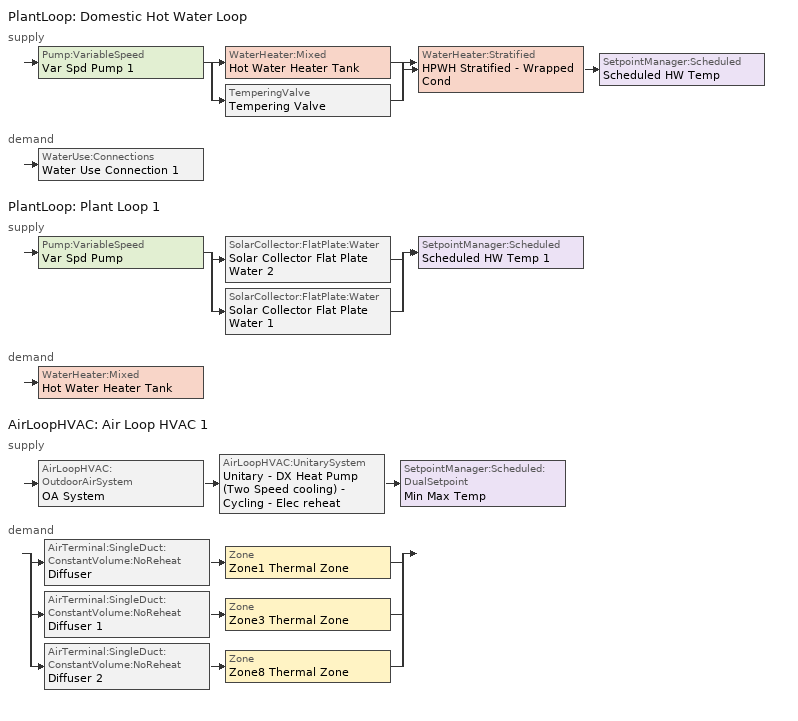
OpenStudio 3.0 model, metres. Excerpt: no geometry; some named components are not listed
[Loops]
PlantLoop 'Domestic Hot Water Loop'
 supply: Pump:VariableSpeed 'Var Spd Pump 1' > split
  | WaterHeater:Mixed 'Hot Water Heater Tank'
  | TemperingValve 'Tempering Valve'
  join > WaterHeater:Stratified 'HPWH Stratified - Wrapped Cond' > SetpointManager:Scheduled 'Scheduled HW Temp'
 demand: WaterUse:Connections 'Water Use Connection 1'
PlantLoop 'Plant Loop 1'
 supply: Pump:VariableSpeed 'Var Spd Pump' > split
  | SolarCollector:FlatPlate:Water 'Solar Collector Flat Plate Water 2'
  | SolarCollector:FlatPlate:Water 'Solar Collector Flat Plate Water 1'
  join > SetpointManager:Scheduled 'Scheduled HW Temp 1'
 demand: WaterHeater:Mixed 'Hot Water Heater Tank'
AirLoopHVAC 'Air Loop HVAC 1'
 supply: AirLoopHVAC:OutdoorAirSystem 'OA System' > AirLoopHVAC:UnitarySystem 'Unitary - DX Heat Pump (Two Speed cooling) - Cycling - Elec reheat' > SetpointManager:Scheduled:DualSetpoint 'Min Max Temp'
 demand: split
  | AirTerminal:SingleDuct:ConstantVolume:NoReheat 'Diffuser' > Zone 'Zone1 Thermal Zone'
  | AirTerminal:SingleDuct:ConstantVolume:NoReheat 'Diffuser 1' > Zone 'Zone3 Thermal Zone'
  | AirTerminal:SingleDuct:ConstantVolume:NoReheat 'Diffuser 2' > Zone 'Zone8 Thermal Zone'
[Sizing:Zone] Zone Cooling Design Supply Air Temperature Input Method=SupplyAirTemperature; Zone Cooling Design Supply Air Temperature {C}=12; Zone Cooling Design Supply Air Temperature Difference {deltaC}=11.11; Zone Heating Design Supply Air Temperature Input Method=SupplyAirTemperature; Zone Heating Design Supply Air Temperature {C}=30; Zone Heating Design Supply Air Temperature Difference {deltaC}=11.11; Zone Cooling Design Supply Air Humidity Ratio {kg-H2O/kg-air}=0.008; Zone Heating Design Supply Air Humidity Ratio {kg-H2O/kg-air}=0.008; Zone Heating Sizing Factor=1; Zone Cooling Sizing Factor=1; Cooling Design Air Flow Method=DesignDay; Cooling Minimum Air Flow per Zone Floor Area {m3/s-m2}=0.000762; Heating Design Air Flow Method=DesignDay; Account for Dedicated Outdoor Air System=No; Dedicated Outdoor Air System Control Strategy=NeutralSupplyAir; Dedicated Outdoor Air Low Setpoint Temperature for Design {C}=Autosize; Dedicated Outdoor Air High Setpoint Temperature for Design {C}=Autosize
Name | Cooling Minimum Air Flow {m3/s} | Heating Design Air Flow Rate {m3/s} | Heating Maximum Air Flow Fraction | Design Zone Air Distribution Effectiveness in Cooling Mode
Zone3 Thermal Zone; Zone1 Thermal Zone
Zone8 Thermal Zone | 0 | 0 | 0.3 | 1
[Zone equipment]
Zone3 Thermal Zone: Zone HVAC Dehumidifier 1, Zone HVAC Energy Recovery Ventilator 1, Diffuser 1
Zone1 Thermal Zone: Zone HVAC Dehumidifier, Zone HVAC Energy Recovery Ventilator, Diffuser
Zone8 Thermal Zone: Water Heater Heat Pump Wrapped Condenser, Diffuser 2
[WaterUse:Equipment:Definition]
Name | Peak Flow Rate {m3/s} | Target Temperature Schedule | Sensible Fraction Schedule | Latent Fraction Schedule
NZERTF Master Showers | 0.000125607 | Showers Temp Schedule | Shower Sensible Fraction | Shower Latent Fraction
NZERTF Dishwasher | 1.989e-06 | Dishwasher Temp Schedule | ALWAYS_OFF | ALWAYS_OFF
NZERTF Master Bath | 0.000337363 | Bath Temp Schedule | Bath Sensible Fraction | Bath Latent Fraction
NZERTF Clothes Washer | 2.12164e-05 | Clothes Washer Temp Schedule | ALWAYS_OFF | ALWAYS_OFF
NZERTF Master Sink; NZERTF Kitchen Sink | 7.17606e-05 | Sinks Temp Schedule | Sink Sensible Fraction | Sink Latent Fraction
[PlantLoop] Plant Loop Volume {m3}=Autocalculate; Load Distribution Scheme=Optimal
Name | Glycol Concentration | Minimum Loop Temperature {C} | Fluid Type | Maximum Loop Temperature {C} | Maximum Loop Flow Rate {m3/s} | Minimum Loop Flow Rate {m3/s}
Domestic Hot Water Loop | 0 | 3
Plant Loop 1 | 50 | -45.6 | PropyleneGlycol | 163 | 5.23649e-05 | 0
[Sizing:Plant] Loop Type=Heating; Loop Design Temperature Difference {deltaC}=11; Sizing Option=NonCoincident; Zone Timesteps in Averaging Window=1; Coincident Sizing Factor Mode=None
Name | Design Loop Exit Temperature {C}
Domestic Hot Water Loop | 48.9
Plant Loop 1 | 100
[WaterHeater:Mixed]
Hot Water Heater Tank: Tank Volume {m3}=0.2953; Setpoint Temperature Schedule=Tempered Setpoint Temp Schedule; Deadband Temperature Difference {deltaC}=0; Maximum Temperature Limit {C}=76.7; Heater Control Type=Cycle; Heater Maximum Capacity {W}=0; Heater Minimum Capacity {W}=0; Heater Ignition Minimum Flow Rate {m3/s}=0; Heater Ignition Delay {s}=0; Heater Fuel Type=Electricity; Heater Thermal Efficiency=0.98; Off Cycle Parasitic Fuel Consumption Rate {W}=0; Off Cycle Parasitic Heat Fraction to Tank=0; On Cycle Parasitic Fuel Consumption Rate {W}=0; On Cycle Parasitic Heat Fraction to Tank=0; Ambient Temperature Indicator=ThermalZone; Ambient Temperature Thermal Zone=Zone8 Thermal Zone; Off Cycle Loss Coefficient to Ambient Temperature {W/K}=1.64; Off Cycle Loss Fraction to Thermal Zone=1; On Cycle Loss Coefficient to Ambient Temperature {W/K}=1.64; On Cycle Loss Fraction to Thermal Zone=1; Peak Use Flow Rate {m3/s}=0; Use Side Effectiveness=1; Source Side Effectiveness=0.44; Use Side Design Flow Rate {m3/s}=autosize; Source Side Design Flow Rate {m3/s}=autosize; Indirect Water Heating Recovery Time {hr}=1.5; Source Side Flow Control Mode=IndirectHeatPrimarySetpoint
[WaterUse:Connections]
Water Use Connection 1: Water Use Equipment Name 1=Water Use Equipment 7; Water Use Equipment Name 2=Water Use Equipment 8; Water Use Equipment Name 3=Water Use Equipment 9; Water Use Equipment Name 4=Water Use Equipment 10; Water Use Equipment Name 5=Water Use Equipment 11; Water Use Equipment Name 6=Water Use Equipment 12
[WaterUse:Equipment]
Name | Water Use Equipment Definition | Space | Flow Rate Fraction Schedule
Water Use Equipment 7 | NZERTF Clothes Washer | First Floor (Zone1) Thermal Zone | Clothes Washer
Water Use Equipment 8 | NZERTF Dishwasher | First Floor (Zone1) Thermal Zone | Dishwasher
Water Use Equipment 9 | NZERTF Kitchen Sink | First Floor (Zone1) Thermal Zone | Kitch Sink - 15 seconds short
Water Use Equipment 10 | NZERTF Master Sink | Second Floor (Zone3) Thermal Zone | Master Sink - 21 seconds extra
Water Use Equipment 11 | NZERTF Master Showers | Second Floor (Zone3) Thermal Zone | Shower
Water Use Equipment 12 | NZERTF Master Bath | Second Floor (Zone3) Thermal Zone | Bath
[SetpointManager:Scheduled] Control Variable=Temperature
Name | Schedule
Scheduled HW Temp | Hot Water Setpoint Temp Schedule
Scheduled HW Temp 1 | Loop Temp Schedule
[ZoneHVAC:Dehumidifier:DX] Availability Schedule=Always On Discrete 1; Rated Energy Factor {L/kWh}=1.65; Water Removal Curve=Dehumidifier Water Removal Curve; Energy Factor Curve=Dehumidifier Energy Factor Curve; Part Load Fraction Correlation Curve=Dehumidifier Part Load Curve; Minimum Dry-Bulb Temperature for Dehumidifier Operation {C}=-1.1; Maximum Dry-Bulb Temperature for Dehumidifier Operation {C}=32.2; Off-Cycle Parasitic Electric Load {W}=0
Name | Rated Water Removal {L/day} | Rated Air Flow Rate {m3/s}
Zone HVAC Dehumidifier | 17.3181 | 0.008967
Zone HVAC Dehumidifier 1 | 15.8042 | 0.08967
[ZoneHVAC:EnergyRecoveryVentilator] Availability Schedule=Always On Discrete 1
Name | Heat Exchanger | Supply Air Flow Rate {m3/s} | Exhaust Air Flow Rate {m3/s} | Supply Air Fan | Exhaust Air Fan | Controller | Ventilation Rate per Unit Floor Area {m3/s-m2} | Ventilation Rate per Occupant {m3/s-person}
Zone HVAC Energy Recovery Ventilator | ERV HX | 0.02592 | 0.02592 | ERV Supply Fan | ERV Exhaust Fan | ERV Controller | 0 | 0
Zone HVAC Energy Recovery Ventilator 1 | ERV HX 1 | 0.02364 | 0.02364 | ERV Supply Fan 1 | ERV Exhaust Fan 1 | ERV Controller 1 | 0.000508 | 0.00236
[Fan:OnOff] Motor In Airstream Fraction=1
Name | Availability Schedule | Fan Total Efficiency | Pressure Rise {Pa} | Maximum Flow Rate {m3/s} | Motor Efficiency | Fan Power Ratio Function of Speed Ratio Curve | Fan Efficiency Ratio Function of Speed Ratio Curve
ERV Supply Fan | Always On Discrete 1 | 0.7 | 300 | 0.02592 | 0.8 | Fan On Off Power Curve 18 | Fan On Off Efficiency Curve 17
ERV Exhaust Fan | Always On Discrete 1 | 0.7 | 300 | 0.02592 | 0.8 | Fan On Off Power Curve 17 | Fan On Off Efficiency Curve 18
ERV Supply Fan 1 | Always On Discrete 1 | 0.7 | 300 | 0.02364 | 0.8 | Fan On Off Power Curve 18 | Fan On Off Efficiency Curve 17
ERV Exhaust Fan 1 | Always On Discrete 1 | 0.7 | 300 | 0.02364 | 0.8 | Fan On Off Power Curve 17 | Fan On Off Efficiency Curve 18
HPWH Stratified - Wrapped Cond - Fan | Always On Discrete hvac_library | 0.8 | 100 | Autosize | 0.9 | Fan On Off Power Curve 22 | Fan On Off Efficiency Curve 22
Fan On Off 12 | Always On Discrete hvac_library | 0.6 | 300 | autosize | 0.8 | Fan On Off Power Curve 10 | Fan On Off Efficiency Curve 7
[HeatExchanger:AirToAir:SensibleAndLatent] Availability Schedule=Always On Discrete 1; Sensible Effectiveness at 100% Heating Air Flow=0.62; Latent Effectiveness at 100% Heating Air Flow=0; Sensible Effectiveness at 75% Heating Air Flow=0.68; Latent Effectiveness at 75% Heating Air Flow=0; Sensible Effectiveness at 100% Cooling Air Flow=0.62; Latent Effectiveness at 100% Cooling Air Flow=0; Sensible Effectiveness at 75% Cooling Air Flow=0.68; Latent Effectiveness at 75% Cooling Air Flow=0; Supply Air Outlet Temperature Control=No; Heat Exchanger Type=Plate; Frost Control Type=ExhaustAirRecirculation; Threshold Temperature {C}=-5; Initial Defrost Time Fraction=0.21875; Rate of Defrost Time Fraction Increase {1/K}=0.004261; Economizer Lockout=No
Name | Nominal Supply Air Flow Rate {m3/s} | Nominal Electric Power {W}
ERV HX | 0.02592 | 28.2
ERV HX 1 | 0.02364 | 25.8
[ZoneHVAC:EnergyRecoveryVentilator:Controller] Exhaust Air Temperature Limit=NoExhaustAirTemperatureLimit; Exhaust Air Enthalpy Limit=NoExhaustAirEnthalpyLimit; High Humidity Control Flag=No; High Humidity Outdoor Air Flow Ratio=1; Control High Indoor Humidity Based on Outdoor Humidity Ratio=No
ERV Controller; ERV Controller 1
[Pump:VariableSpeed] Skin Loss Radiative Fraction=0.5; Design Power Sizing Method=PowerPerFlowPerPressure; Design Electric Power per Unit Flow Rate {W/(m3/s)}=348701.1; Design Shaft Power per Unit Flow Rate per Unit Head {W-s/m3-Pa}=1.28205; Design Minimum Flow Rate Fraction=0
Name | Rated Flow Rate {m3/s} | Rated Power Consumption {W} | Motor Efficiency | Coefficient 1 of the Part Load Performance Curve | Pump Control Type | Zone
Var Spd Pump 1 | Autosize | 0 | 0.9
Var Spd Pump | 5.23649e-05 | 160 | 0.87 | 0 | Intermittent | Zone8 Thermal Zone
[SolarCollector:FlatPlate:Water] Maximum Flow Rate {m3/s}=2.61824e-05
Name | SolarCollectorPerformance | Surface
Solar Collector Flat Plate Water 2 | Alternate Energy Technologies AE-32 | Solar Thermal Panel 2
Solar Collector Flat Plate Water 1 | Alternate Energy Technologies AE-32 1 | Solar Thermal Panel 1
[SolarCollectorPerformance:FlatPlate] Gross Area {m2}=2.503; Test Fluid=Water; Test Flow Rate {m3/s}=5.6e-05; Test Correlation Type=Inlet; Coefficient 1 of Efficiency Equation=0.746; Coefficient 2 of Efficiency Equation {W/m2-K}=-4.005; Coefficient 3 of Efficiency Equation {W/m2-K2}=0; Coefficient 2 of Incident Angle Modifier=-0.09; Coefficient 3 of Incident Angle Modifier=0
Alternate Energy Technologies AE-32; Alternate Energy Technologies AE-32 1
[WaterHeater:HeatPump:WrappedCondenser]
Water Heater Heat Pump Wrapped Condenser: Availability Schedule=Always On Discrete hvac_library; Compressor Setpoint Temperature Schedule=Compressor Setpoint Temp Schedule; Dead Band Temperature Difference {deltaC}=5; Condenser Bottom Location {m}=1; Condenser Top Location {m}=1.143; Evaporator Air Flow Rate {m3/s}=0.2279; Inlet Air Configuration=ZoneAirOnly; Inlet Air Temperature Schedule=Water Heater Heat Pump Wrapped Condenser - Inlet Air Temp; Inlet Air Humidity Schedule=Water Heater Heat Pump Wrapped Condenser - Inlet Air Humidity Ratio; Tank=HPWH Stratified - Wrapped Cond; DX Coil=Coil Water Heating Air To Water Heat Pump Wrapped; Minimum Inlet Air Temperature for Compressor Operation {C}=5; Maximum Inlet Air Temperature for Compressor Operation {C}=48.89; Compressor Location=Zone; Compressor Ambient Temperature Schedule=Water Heater Heat Pump Wrapped Condenser - Compress Ambient Temp; Fan=HPWH Stratified - Wrapped Cond - Fan; Fan Placement=DrawThrough; On Cycle Parasitic Electric Load {W}=0; Off Cycle Parasitic Electric Load {W}=0; Parasitic Heat Rejection Location=Zone; Tank Element Control Logic=Simultaneous; Control Sensor 1 Height In Stratified Tank {m}=0.9; Control Sensor 1 Weight=1; Control Sensor 2 Height In Stratified Tank {m}=0
[Coil:WaterHeating:AirToWaterHeatPump:Wrapped]
Coil Water Heating Air To Water Heat Pump Wrapped: Rated Heating Capacity {W}=1450; Rated COP {W/W}=2.36; Rated Sensible Heat Ratio=0.85; Rated Evaporator Inlet Air Dry-Bulb Temperature {C}=20.3; Rated Evaporator Inlet Air Wet-Bulb Temperature {C}=14.1; Rated Condenser Water Temperature {C}=58; Rated Evaporator Air Flow Rate {m3/s}=0.189; Evaporator Fan Power Included in Rated COP=Yes; Crankcase Heater Capacity {W}=0; Maximum Ambient Temperature for Crankcase Heater Operation {C}=5; Evaporator Air Temperature Type for Curve Objects=WetBulbTemperature; Heating Capacity Function of Temperature Curve=HPWH-Htg-Cap-fT; Heating Capacity Function of Air Flow Fraction Curve=HPWH-Htg-Cap-FF; Heating COP Function of Temperature Curve=HPWH-Htg-COP-fT; Heating COP Function of Air Flow Fraction Curve=HPWH-Htg-COP-FF; Part Load Fraction Correlation Curve=HPWH-COP-fPLR
[WaterHeater:Stratified]
HPWH Stratified - Wrapped Cond: Tank Volume {m3}=0.1893; Tank Height {m}=1.143; Tank Shape=VerticalCylinder; Tank Perimeter {m}=0; Maximum Temperature Limit {C}=71.1; Heater Priority Control=MasterSlave; Heater 1 Setpoint Temperature Schedule=Water Heater Stratified Setpoint Temperature 4; Heater 1 Deadband Temperature Difference {deltaC}=8.3333; Heater 1 Capacity {W}=3800; Heater 1 Height {m}=0.86; Heater 2 Setpoint Temperature Schedule=Water Heater Stratified Setpoint Temperature 4; Heater 2 Deadband Temperature Difference {deltaC}=0; Heater 2 Capacity {W}=0; Heater 2 Height {m}=0.5; Heater Fuel Type=Electricity; Heater Thermal Efficiency=0.98; Off Cycle Parasitic Fuel Consumption Rate {W}=0; Off Cycle Parasitic Fuel Type=Electricity; Off Cycle Parasitic Heat Fraction to Tank=0; Off Cycle Parasitic Height {m}=0; On Cycle Parasitic Fuel Consumption Rate {W}=0; On Cycle Parasitic Fuel Type=Electricity; On Cycle Parasitic Heat Fraction to Tank=0; On Cycle Parasitic Height {m}=0; Ambient Temperature Indicator=ThermalZone; Ambient Temperature Schedule=HPWH Stratified - Wrapped Cond - Amb Temp; Ambient Temperature Thermal Zone=Zone8 Thermal Zone; Uniform Skin Loss Coefficient per Unit Area to Ambient Temperature {W/m2-K}=0; Skin Loss Fraction to Zone=1; Off Cycle Flue Loss Coefficient to Ambient Temperature {W/K}=1.64; Off Cycle Flue Loss Fraction to Zone=1; Use Side Effectiveness=1; Use Side Inlet Height {m}=0.2286; Use Side Outlet Height {m}=1.0922; Source Side Effectiveness=1; Source Side Inlet Height {m}=0.2286; Source Side Outlet Height {m}=0.2286; Inlet Mode=Fixed; Use Side Design Flow Rate {m3/s}=autosize; Source Side Design Flow Rate {m3/s}=autosize; Indirect Water Heating Recovery Time {hr}=1.5; Number of Nodes=1; Additional Destratification Conductivity {W/m-K}=0; Node 1 Additional Loss Coefficient {W/m2-K}=0; Node 2 Additional Loss Coefficient {W/m2-K}=0; Node 3 Additional Loss Coefficient {W/m2-K}=0; Node 4 Additional Loss Coefficient {W/m2-K}=0; Node 5 Additional Loss Coefficient {W/m2-K}=0; Node 6 Additional Loss Coefficient {W/m2-K}=0; Node 7 Additional Loss Coefficient {W/m2-K}=0; Node 8 Additional Loss Coefficient {W/m2-K}=0; Node 9 Additional Loss Coefficient {W/m2-K}=0; Node 10 Additional Loss Coefficient {W/m2-K}=0; Node 11 Additional Loss Coefficient {W/m2-K}=0; Node 12 Additional Loss Coefficient {W/m2-K}=0; Source Side Flow Control Mode=IndirectHeatPrimarySetpoint
[AirLoopHVAC]
Air Loop HVAC 1: Availability Schedule=Always On Discrete; Design Supply Air Flow Rate {m3/s}=AutoSize
[Sizing:System]
Air Loop HVAC 1: Type of Load to Size On=Sensible; Design Outdoor Air Flow Rate {m3/s}=Autosize; Central Heating Maximum System Air Flow Ratio=0.3; Preheat Design Temperature {C}=7; Preheat Design Humidity Ratio {kg-H2O/kg-Air}=0.008; Precool Design Temperature {C}=12.8; Precool Design Humidity Ratio {kg-H2O/kg-Air}=0.008; Central Cooling Design Supply Air Temperature {C}=12.8; Central Heating Design Supply Air Temperature {C}=16.7; Sizing Option=NonCoincident; 100% Outdoor Air in Cooling=Yes; 100% Outdoor Air in Heating=Yes; Central Cooling Design Supply Air Humidity Ratio {kg-H2O/kg-Air}=0.0085; Central Heating Design Supply Air Humidity Ratio {kg-H2O/kg-Air}=0.008; Cooling Design Air Flow Method=DesignDay; Cooling Design Air Flow Rate {m3/s}=0; Heating Design Air Flow Method=DesignDay; Heating Design Air Flow Rate {m3/s}=0; System Outdoor Air Method=ZoneSum; Zone Maximum Outdoor Air Fraction=1; Cooling Supply Air Flow Rate Per Floor Area {m3/s-m2}=0.00996765; Cooling Fraction of Autosized Cooling Supply Air Flow Rate=1; Cooling Supply Air Flow Rate Per Unit Cooling Capacity {m3/s-W}=3.94755e-05; Heating Supply Air Flow Rate Per Floor Area {m3/s-m2}=0.00996765; Heating Fraction of Autosized Heating Supply Air Flow Rate=1; Heating Fraction of Autosized Cooling Supply Air Flow Rate=1; Heating Supply Air Flow Rate Per Unit Heating Capacity {m3/s-W}=3.15882e-05; Cooling Design Capacity Method=CoolingDesignCapacity; Cooling Design Capacity {W}=autosize; Cooling Design Capacity Per Floor Area {W/m2}=234.7; Fraction of Autosized Cooling Design Capacity=1; Heating Design Capacity Method=HeatingDesignCapacity; Heating Design Capacity {W}=autosize; Heating Design Capacity Per Floor Area {W/m2}=157; Fraction of Autosized Heating Design Capacity=1; Central Cooling Capacity Control Method=OnOff
[AirLoopHVAC:OutdoorAirSystem]
OA System: Controller=Outdoor Air Controller
[Controller:OutdoorAir]
Outdoor Air Controller: Minimum Outdoor Air Flow Rate {m3/s}=Autosize; Maximum Outdoor Air Flow Rate {m3/s}=Autosize; Economizer Control Type=NoEconomizer; Economizer Control Action Type=ModulateFlow; Economizer Maximum Limit Dry-Bulb Temperature {C}=28; Economizer Maximum Limit Enthalpy {J/kg}=64000; Economizer Minimum Limit Dry-Bulb Temperature {C}=-100; Lockout Type=NoLockout; Minimum Limit Type=FixedMinimum; Controller Mechanical Ventilation=Controller Mechanical Ventilation 1; High Humidity Control=No; Heat Recovery Bypass Control Type=BypassWhenOAFlowGreaterThanMinimum
[Controller:MechanicalVentilation]
Controller Mechanical Ventilation 1: Availability Schedule=Always On Discrete hvac_library; System Outdoor Air Method=ZoneSum
[AirTerminal:SingleDuct:ConstantVolume:NoReheat] Availability Schedule=Always On Discrete hvac_library; Maximum Air Flow Rate {m3/s}=AutoSize
Diffuser; Diffuser 1; Diffuser 2
[SetpointManager:Scheduled:DualSetpoint]
Min Max Temp: Control Variable=Temperature; High Setpoint Schedule=Cooling Setpoint Schedule; Low Setpoint Schedule=Heating Setpoint Schedule
[AirLoopHVAC:UnitarySystem]
Unitary - DX Heat Pump (Two Speed cooling) - Cycling - Elec reheat: Control Type=Load; Controlling Zone or Thermostat Location=Zone1 Thermal Zone; Dehumidification Control Type=None; Supply Fan=Fan On Off 12; Fan Placement=BlowThrough; Heating Coil=1 Spd DX Htg Coil 4; DX Heating Coil Sizing Ratio=1; Cooling Coil=2 Spd DX Clg Coil 3; Use DOAS DX Cooling Coil=No; DOAS DX Cooling Coil Leaving Minimum Air Temperature {C}=2; Latent Load Control=SensibleOnlyLoadControl; Supplemental Heating Coil=Elec Htg Coil 6; Supply Air Flow Rate During Cooling Operation {m3/s}=autosize; Supply Air Flow Rate During Heating Operation {m3/s}=autosize; Supply Air Flow Rate When No Cooling or Heating is Required {m3/s}=autosize; Maximum Supply Air Temperature {C}=80; Maximum Outdoor Dry-Bulb Temperature for Supplemental Heater Operation {C}=21; Maximum Cycling Rate {cycles/hr}=2.5; Heat Pump Time Constant {s}=60; Fraction of On-Cycle Power Use=0.01; Heat Pump Fan Delay Time {s}=60; Ancilliary On-Cycle Electric Power {W}=0; Ancilliary Off-Cycle Electric Power {W}=0; Maximum Temperature for Heat Recovery {C}=80
[Coil:Cooling:DX:TwoSpeed]
2 Spd DX Clg Coil 3: Availability Schedule=Always On Discrete hvac_library; Rated High Speed Total Cooling Capacity {W}=Autosize; Rated High Speed Sensible Heat Ratio=Autosize; Rated High Speed COP {W/W}=3; Rated High Speed Air Flow Rate {m3/s}=Autosize; Total Cooling Capacity Function of Temperature Curve=Curve Biquadratic 12; Total Cooling Capacity Function of Flow Fraction Curve=Curve Quadratic 21; Energy Input Ratio Function of Temperature Curve=Curve Biquadratic 5; Energy Input Ratio Function of Flow Fraction Curve=Curve Quadratic 19; Part Load Fraction Correlation Curve=Curve Quadratic 5; Rated Low Speed Total Cooling Capacity {W}=Autosize; Rated Low Speed Sensible Heat Ratio=Autosize; Rated Low Speed COP {W/W}=3; Low Speed Total Cooling Capacity Function of Temperature Curve=Curve Biquadratic 9; Low Speed Energy Input Ratio Function of Temperature Curve=Curve Biquadratic 15; Condenser Type=AirCooled; High Speed Evaporative Condenser Effectiveness=0; High Speed Evaporative Condenser Air Flow Rate {m3/s}=Autosize; High Speed Evaporative Condenser Pump Rated Power Consumption {W}=Autosize; Low Speed Evaporative Condenser Effectiveness=0; Low Speed Evaporative Condenser Air Flow Rate {m3/s}=Autosize; Low Speed Evaporative Condenser Pump Rated Power Consumption {W}=Autosize; Basin Heater Capacity {W/K}=0; Basin Heater Setpoint Temperature {C}=10
[Coil:Heating:DX:SingleSpeed]
1 Spd DX Htg Coil 4: Availability Schedule=Always On Discrete hvac_library; Rated Total Heating Capacity {W}=Autosize; Rated COP {W/W}=5; Rated Air Flow Rate {m3/s}=Autosize; Rated Supply Fan Power Per Volume Flow Rate {W/(m3/s)}=773.3; Total Heating Capacity Function of Temperature Curve=Curve Cubic 6; Total Heating Capacity Function of Flow Fraction Curve=Curve Cubic 4; Energy Input Ratio Function of Temperature Curve=Curve Cubic 7; Energy Input Ratio Function of Flow Fraction Curve=Curve Quadratic 7; Part Load Fraction Correlation Curve=Curve Quadratic 2; Defrost Strategy=Resistive; Defrost Control=Timed; Defrost Time Period Fraction=0.166667; Resistive Defrost Heater Capacity {W}=2000
[Coil:Heating:Electric]
Elec Htg Coil 6: Availability Schedule=Always On Discrete hvac_library
[Schedule:Compact]
Shower: Through: 12/31, For: Mondays, Until: 6:05, 0, Until: 6:10, 1, Until: 6:33, 0, Until: 6:38, 1, Until: 6:41, 0, Until: 6:46, 1, Until: 18:08, 0, Until: 18:16, 1, Until 24:00, 0, For: Tuesdays Thursdays, Until: 6:05, 0, Until: 6:10, 1, Until: 6:33, 0, Until: 6:38, 1, Until: 6:43, 0, Until: 6:48, 1, Until: 21:46, 0, Until: 21:54, 1, Until 24:00, 0, For: Wednesdays, Until: 6:05, 0, Until: 6:10, 1, Until: 6:33, 0, Until: 6:38, 1, Until: 18:08, 0, Until: 18:16, 1, Until 24:00, 0, For: Fridays, Until: 6:05, 0, Until: 6:10, 1, Until: 6:33, 0, Until: 6:38, 1, Until: 6:44, 0, Until: 6:49, 1, Until: 18:10, 0, Until: 18:18, 1, Until 24:00, 0, For: Saturdays, Until: 9:00, 0, Until: 9:08, 1, Until: 10:00, 0, Until: 10:05, 1, Until: 20:05, 0, Until: 20:10, 1, Until 24:00, 0, For: Sundays, Until: 9:00, 0, Until: 9:05, 1, Until: 10:00, 0, Until: 10:05, 1, Until: 14:00, 0, Until: 14:05, 1, Until: 18:10, 0, Until: 18:18, 1, Until 24:00, 0, For: AllOtherDays, Until 24:00, 0
Bath Latent Fraction; ALWAYS_OFF: Through: 12/31, For: AllDays, Until: 24:00, 0
Bath Sensible Fraction: Through: 12/31, For: AllDays, Until: 24:00, .2083
Hot Water Setpoint Temp Schedule: THROUGH: 12/31, FOR: AllDays, UNTIL: 24:00, 48.8889
Cooling Setpoint Schedule: Through: 12/31, For: AllDays, Until: 24:00, 25
Sink Sensible Fraction: Through: 12/31, For: AllDays, Until: 24:00, .09869
Heating Setpoint Schedule: Through: 12/31, For: AllDays, Until: 24:00, 20
Dishwasher Temp Schedule: THROUGH: 12/31, FOR: AllDays, UNTIL: 24:00, 40.6
Dishwasher: Through: 12/31, For: Mondays, Until: 20:28, 0, Until: 21:28, 1, Until: 24:00, 0, For: Tuesdays Thursdays, Until: 24:00, 0, For: Wednesdays, Until: 20:28, 0, Until: 21:28, 1, Until: 24:00, 0, For: Fridays, Until: 20:15, 0, Until: 21:15, 1, Until: 24:00, 0, For: Saturdays, Until: 21:00, 0, Until: 22:00, 1, Until: 24:00, 0, For: Sundays, Until: 20:28, 0, Until: 21:28, 1, Until: 24:00, 0, For: AllOtherDays, Until 24:00, 0
Master Sink - 21 seconds extra: Through: 12/31, For: Mondays, Until: 4:02, 0, Until: 4:03, 1, Until 6:47, 0, Until 6:48, 1, Until 18:20, 0, Until 18:21, 1, Until 22:20, 0, Until 22:21, 1, Until 24:00, 0, For: Tuesdays Thursdays, Until: 4:02, 0, Until: 4:03, 1, Until 6:50, 0, Until 6:51, 1, Until 20:20, 0, Until 20:21, 1, Until 22:35, 0, Until 22:36, 1, Until 24:00, 0, For: Wednesdays, Until: 4:02, 0, Until: 4:03, 1, Until 6:42, 0, Until 6:43, 1, Until 20:24, 0, Until 20:25, 1, Until 22:20, 0, Until 22:21, 1, Until 24:00, 0, For: Fridays, Until: 4:02, 0, Until: 4:03, 1, Until 6:42, 0, Until 6:43, 1, Until 18:25, 0, Until 18:26, 1, Until 23:40, 0, Until 23:41, 1, Until 24:00, 0, For: Saturdays, Until: 8:50, 0, Until: 8:52, 1, Until 12:40, 0, Until 12:41, 1, Until 23:10, 0, Until 23:11, 1, Until 24:00, 0, For: Sundays, Until: 8:10, 0, Until: 8:11, 1, Until: 10:08, 0, Until: 10:09, 1, Until 18:22, 0, Until 18:23, 1, Until 21:55, 0, Until 21:56, 1, Until 24:00, 0, For: AllOtherDays, Until 24:00, 0
Clothes Washer: Through: 12/31, For: Mondays, Until: 24:00, 0, For: Tuesdays Thursdays, Until: 24:00, 0, For: Wednesdays, Until: 18:30, 0, Until: 19:15, 1, Until: 20:25, 0, Until: 21:10, 1, Until: 24:00, 0, For: Fridays, Until: 24:00, 0, For: Saturdays, Until: 11:00, 0, Until: 11:45, 1, Until: 14:30, 0, Until: 15:15, 1, Until: 24:00, 0, For: Sundays, Until: 11:00, 0, Until: 11:45, 1, Until: 14:30, 0, Until: 15:15, 1, Until: 24:00, 0, For: AllOtherDays, Until 24:00, 0
Bath Temp Schedule: THROUGH: 12/31, FOR: AllDays, UNTIL: 24:00, 44.4
Shower Sensible Fraction: Through: 12/31, For: AllDays, Until: 24:00, .2127
Sink Latent Fraction: Through: 12/31, For: AllDays, Until: 24:00, .00127
Sinks Temp Schedule: THROUGH: 12/31, FOR: AllDays, UNTIL: 24:00, 37.7
Clothes Washer Temp Schedule: THROUGH: 12/31, FOR: AllDays, UNTIL: 24:00, 19.4
Shower Latent Fraction: Through: 12/31, For: AllDays, Until: 24:00, .005655
Tempered Setpoint Temp Schedule: THROUGH: 12/31, FOR: AllDays, UNTIL: 24:00, 75.7
Compressor Setpoint Temp Schedule: THROUGH: 12/31, FOR: AllDays, UNTIL: 24:00, 53.9
Showers Temp Schedule: THROUGH: 12/31, FOR: AllDays, UNTIL: 24:00, 38.9
Kitch Sink - 15 seconds short: Through: 12/31, For: Mondays, Until: 6:04, 0, Until: 6:06, 1, Until: 6:40, 0, Until: 6:41, 1, Until: 7:30, 0, Until: 7:31, 1, Until: 8:20, 0, Until: 8:21, 1, Until: 18:03, 0, Until: 18:04, 1, Until: 18:40, 0, Until: 18:41, 1, Until: 19:10, 0, Until: 19:11, 1, Until: 20:15, 0, Until: 20:16, 1, Until: 20:35, 0, Until: 20:36, 1, Until: 21:05, 0, Until: 21:06, 1, Until: 21:35, 0, Until: 21:36, 1, Until: 22:10, 0, Until: 22:11, 1, Until 24:00, 0, For: Tuesdays Thursdays, Until: 6:02, 0, Until: 6:03, 1, Until: 6:25, 0, Until: 6:26, 1, Until: 7:05, 0, Until: 7:06, 1, Until: 8:02, 0, Until: 8:03, 1, Until: 8:26, 0, Until: 8:27, 1, Until: 16:10, 0, Until: 16:11, 1, Until: 18:08, 0, Until: 18:09, 1, Until: 18:55, 0, Until: 18:56, 1, Until: 19:35, 0, Until: 19:36, 1, Until: 20:18, 0, Until: 20:19, 1, Until: 20:50, 0, Until: 20:51, 1, Until: 21:30, 0, Until: 21:31, 1, Until: 22:05, 0, Until: 22:06, 1, Until 24:00, 0, For: Wednesdays, Until: 6:04, 0, Until: 6:05, 1, Until: 6:45, 0, Until: 6:46, 1, Until: 7:42, 0, Until: 7:43, 1, Until: 8:10, 0, Until: 8:11, 1, Until: 8:28, 0, Until: 8:29, 1, Until: 18:25, 0, Until: 18:26, 1, Until: 18:55, 0, Until: 18:56, 1, Until: 19:12, 0, Until: 19:13, 1, Until: 20:15, 0, Until: 20:16, 1, Until: 20:35, 0, Until: 20:36, 1, Until: 21:10, 0, Until: 21:11, 1, Until: 21:40, 0, Until: 21:41, 1, Until: 22:10, 0, Until: 22:11, 1, Until 24:00, 0, For: Fridays, Until: 6:25, 0, Until: 6:26, 1, Until: 6:51, 0, Until: 6:52, 1, Until: 8:02, 0, Until: 8:03, 1, Until: 8:28, 0, Until: 8:29, 1, Until: 18:22, 0, Until: 18:23, 1, Until: 19:05, 0, Until: 19:06, 1, Until: 20:00, 0, Until: 20:01, 1, Until: 21:05, 0, Until: 21:06, 1, Until: 21:40, 0, Until: 21:41, 1, Until: 22:15, 0, Until: 22:16, 1, Until: 22:30, 0, Until: 22:31, 1, Until: 23:25, 0, Until: 23:26, 1, Until 24:00, 0, For: Saturdays, Until: 8:20, 0, Until: 8:21, 1, Until: 9:10, 0, Until: 9:11, 1, Until: 9:40, 0, Until: 9:41, 1, Until: 12:30, 0, Until: 12:31, 1, Until: 13:05, 0, Until: 13:06, 1, Until: 14:20, 0, Until: 14:21, 1, Until: 19:20, 0, Until: 19:21, 1, Until: 21:05, 0, Until: 21:06, 1, Until: 21:36, 0, Until: 21:37, 1, Until: 22:05, 0, Until: 22:06, 1, Until: 22:20, 0, Until: 22:21, 1, Until: 22:40, 0, Until: 22:41, 1, Until: 23:28, 0, Until: 23:29, 1, Until 24:00, 0, For: Sundays, Until: 8:25, 0, Until: 8:26, 1, Until: 9:08, 0, Until: 9:09, 1, Until: 9:40, 0, Until: 9:41, 1, Until: 12:00, 0, Until: 12:01, 1, Until: 13:00, 0, Until: 13:01, 1, Until: 14:20, 0, Until: 14:21, 1, Until: 18:00, 0, Until: 18:01, 1, Until: 18:40, 0, Until: 18:41, 1, Until: 19:10, 0, Until: 19:11, 1, Until: 20:35, 0, Until: 20:36, 1, Until: 21:10, 0, Until: 21:11, 1, Until: 22:05, 0, Until: 22:06, 1, Until 24:00, 0, For: AllOtherDays, Until 24:00, 0
Bath: Through: 12/31, For: Mondays, Until 24:00, 0, For: Tuesdays Thursdays, Until 24:00, 0, For: Wednesdays, Until 20:16, 0, Until 20:22, 1, Until 24:00, 0, For: Fridays, Until 24:00, 0, For: Saturdays, Until 12:32, 0, Until 12:38, 1, Until 24:00, 0, For: Sundays, Until 24:00, 0, For: AllOtherDays, Until 24:00, 0
Loop Temp Schedule: THROUGH: 12/31, FOR: AllDays, UNTIL: 24:00, 80
[Curve:Quadratic]
Name | Coefficient1 Constant | Coefficient2 x | Coefficient3 x**2 | Minimum Value of x | Maximum Value of x
Dehumidifier Part Load Curve | 0.95 | 0.05 | 0 | 0 | 1
Curve Quadratic 21 | 0.8 | 0.2 | 0 | 0.5 | 1.5
Curve Quadratic 19 | 1.156 | -0.1816 | 0.0256 | 0.5 | 1.5
Curve Quadratic 5; Curve Quadratic 2 | 0.75 | 0.25 | 0 | 0 | 1
Curve Quadratic 7 | 1.3824 | -0.4336 | 0.0512 | 0 | 1
[Curve:Biquadratic]
Name | Coefficient1 Constant | Coefficient2 x | Coefficient3 x**2 | Coefficient4 y | Coefficient5 y**2 | Coefficient6 x*y | Minimum Value of x | Maximum Value of x | Minimum Value of y | Maximum Value of y | Minimum Curve Output
Dehumidifier Water Removal Curve | -2.72488 | 0.100712 | -0.000990538 | 0.050053 | -0.000203629 | -0.000341751 | 21 | 32.22 | 40 | 80
Dehumidifier Energy Factor Curve | -2.38832 | 0.0930477 | -0.0013697 | 0.0665337 | -0.000343198 | -0.00056249 | 21 | 32.22 | 40 | 80
HPWH-Htg-Cap-fT | 0.563 | 0.0437 | 3.9e-05 | 0.0055 | -0.000148 | -0.000145 | 0 | 100 | 0 | 100 | 0
HPWH-Htg-COP-fT | 1.1332 | 0.063 | -9.79e-05 | -0.00972 | -2.14e-05 | -0.000686 | 0 | 100 | 0 | 100
Curve Biquadratic 12 | 0.766956 | 0.0107756 | -4.14703e-05 | 0.00134961 | -0.000261144 | 0.000457488 | 17 | 22 | 13 | 46
Curve Biquadratic 5 | 0.297145 | 0.0430933 | -0.000748766 | 0.00597727 | 0.000482112 | -0.000956448 | 17 | 22 | 13 | 46
Curve Biquadratic 9 | 0.42415 | 0.04426 | -0.00042 | 0.00333 | -8e-05 | -0.00021 | 17 | 22 | 13 | 46
Curve Biquadratic 15 | 1.23649 | -0.02431 | 0.00057 | -0.01434 | 0.00063 | -0.00038 | 17 | 22 | 13 | 46
[Curve:Cubic]
Name | Coefficient1 Constant | Coefficient2 x | Coefficient3 x**2 | Coefficient4 x**3 | Minimum Value of x | Maximum Value of x
Fan On Off Efficiency Curve 17; Fan On Off Efficiency Curve 18; HPWH-COP-fPLR; Fan On Off Efficiency Curve 22; Fan On Off Efficiency Curve 7 | 1 | 0 | 0 | 0 | 0 | 1
HPWH-Htg-Cap-FF; HPWH-Htg-COP-FF | 1 | 0 | 0 | 0 | 0 | 100
Curve Cubic 6 | 0.758746 | 0.027626 | 0.000148716 | 3.4992e-06 | -20 | 20
Curve Cubic 4 | 0.84 | 0.16 | 0 | 0 | 0.5 | 1.5
Curve Cubic 7 | 1.19248 | -0.0300438 | 0.00103745 | -2.3328e-05 | -20 | 20
[Schedule:Ruleset]
Name | Default Day Schedule
Water Heater Heat Pump Wrapped Condenser - Inlet Air Temp | Schedule Day 14
Water Heater Heat Pump Wrapped Condenser - Inlet Air Humidity Ratio | Schedule Day 11
Water Heater Heat Pump Wrapped Condenser - Compress Ambient Temp | Schedule Day 17
HPWH Stratified - Wrapped Cond - Amb Temp | Schedule Day 3
Water Heater Stratified Setpoint Temperature 4 | Water Heater Stratified Setpoint Temperature Default 4
[Schedule:Day]
Schedule Day 14: 24, 0, 19.7
Schedule Day 11: 24, 0, 0.5
Schedule Day 17: 24, 0, 21
Schedule Day 3: 24, 0, 22
Water Heater Stratified Setpoint Temperature Default 4: 24, 0, 48.89
[Schedule:Constant] Value=1
Always On Discrete; Always On Discrete 1; Always On Discrete hvac_library
[Curve:Exponent] Coefficient1 Constant=1; Coefficient2 Constant=0; Coefficient3 Constant=0; Minimum Value of x=0; Maximum Value of x=1
Fan On Off Power Curve 18; Fan On Off Power Curve 17; Fan On Off Power Curve 22; Fan On Off Power Curve 10
